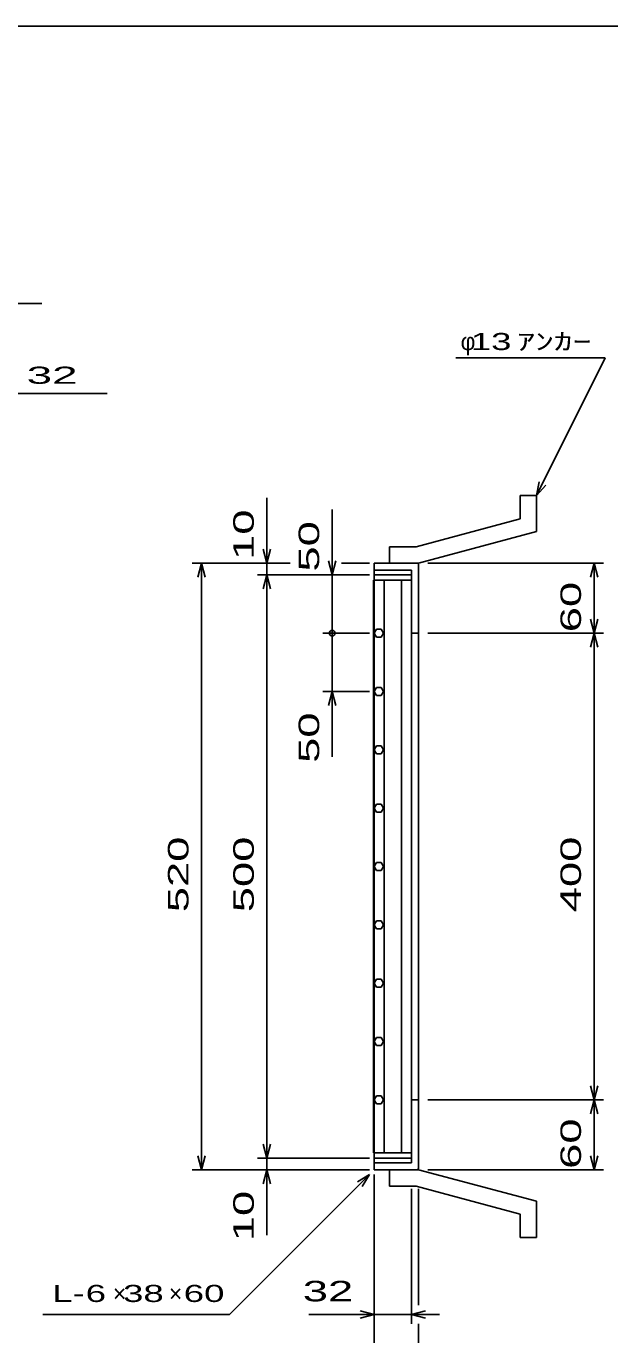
# Model space of a CAD drawing. Units: millimetres, scale not verified. Extents: x -1456 to 1385, y -1026 to 843.
# Drawn here: x -415 to 85, y -279 to 843 of the extents above; entities that cross this region are included whole.
import ezdxf
from ezdxf.enums import TextEntityAlignment as Align

# ---------------------------------------------------------------- set-up
doc = ezdxf.new("R2010")
doc.units = ezdxf.units.MM
doc.header["$LTSCALE"] = 8
for name, color, linetype, lineweight in [('0_2', 150, 'Continuous', 25), ('16', 3, 'Continuous', 25), ('19', 6, 'Continuous', 25), ('22', 4, 'Continuous', 25)]:
    doc.layers.add(name, color=color, linetype=linetype, lineweight=lineweight)
doc.styles.add('ベクトル', font='')
doc.styles.get('ベクトル').set_extended_font_data('ベクトル')

msp = doc.modelspace()

# ---------------------------------------------------------------- linework, layer by layer
at = {"layer": '0_2'}
msp.add_line((-1383.2, 842.8), (1384.8, 842.8), dxfattribs=at)
at = {"layer": '16'}
for p, q in [((-85, 372.5), (-117, 372.5)), ((-117, 372.5), (-117, 368)), ((-85, 368), (-85, 372.5)), ((-117.7, -123), (-117.7, 368)), ((-117.7, 368), (-117, 368)), ((-117, 368), (-85, 368)), ((-117, 368), (-117, -123)), ((-85, 368), (-117, 368)), ((-108.5, 368), (-108.5, -123)), ((-93.5, -123), (-93.5, 368)), ((-85, -123), (-85, 368)), ((-115.024, 325.95), (-117, 322.472)), ((-111.024, 325.978), (-115.024, 325.95)), ((-109, 322.5), (-111.024, 325.978)), ((-117, 322.472), (-114.976, 319.022)), ((-114.976, 319.022), (-110.976, 319.05)), ((-110.976, 319.05), (-109, 322.528)), ((-115.024, 275.95), (-117, 272.472)), ((-117, 272.472), (-114.976, 269.022)), ((-111.024, 275.978), (-115.024, 275.95)), ((-109, 272.5), (-111.024, 275.978)), ((-110.976, 269.05), (-109, 272.528)), ((-114.976, 269.022), (-110.976, 269.05)), ((-115.024, 225.95), (-117, 222.472)), ((-111.024, 225.978), (-115.024, 225.95)), ((-109, 222.5), (-111.024, 225.978)), ((-117, 222.472), (-114.976, 219.022)), ((-114.976, 219.022), (-110.976, 219.05)), ((-110.976, 219.05), (-109, 222.528)), ((-115.024, 175.95), (-117, 172.472)), ((-117, 172.472), (-114.976, 169.022)), ((-111.024, 175.978), (-115.024, 175.95)), ((-114.976, 169.022), (-110.976, 169.05)), ((-109, 172.5), (-111.024, 175.978)), ((-110.976, 169.05), (-109, 172.528)), ((-115.024, 125.95), (-117, 122.472)), ((-111.024, 125.978), (-115.024, 125.95)), ((-109, 122.5), (-111.024, 125.978)), ((-117, 122.472), (-114.976, 119.022)), ((-114.976, 119.022), (-110.976, 119.05)), ((-110.976, 119.05), (-109, 122.528)), ((-115.024, 75.95), (-117, 72.472)), ((-117, 72.472), (-114.976, 69.022)), ((-111.024, 75.978), (-115.024, 75.95)), ((-114.976, 69.022), (-110.976, 69.05)), ((-109, 72.5), (-111.024, 75.978)), ((-110.976, 69.05), (-109, 72.528)), ((-115.024, 25.95), (-117, 22.472)), ((-117, 22.472), (-114.976, 19.022)), ((-111.024, 25.978), (-115.024, 25.95)), ((-109, 22.5), (-111.024, 25.978)), ((-110.976, 19.05), (-109, 22.528)), ((-114.976, 19.022), (-110.976, 19.05)), ((-115.024, -24.05), (-117, -27.528)), ((-117, -27.528), (-114.976, -30.978)), ((-111.024, -24.022), (-115.024, -24.05)), ((-114.976, -30.978), (-110.976, -30.95)), ((-109, -27.5), (-111.024, -24.022)), ((-110.976, -30.95), (-109, -27.472)), ((-115.024, -74.05), (-117, -77.528)), ((-117, -77.528), (-114.976, -80.978)), ((-111.024, -74.022), (-115.024, -74.05)), ((-109, -77.5), (-111.024, -74.022)), ((-110.976, -80.95), (-109, -77.472)), ((-114.976, -80.978), (-110.976, -80.95)), ((-117, -123), (-117.7, -123)), ((-117, -123), (-85, -123)), ((-117, -127.5), (-117, -123)), ((-117, -123), (-85, -123)), ((-85, -123), (-85, -127.5)), ((-85, -127.5), (-117, -127.5))]:
    msp.add_line(p, q, dxfattribs=at)
at = {"layer": '19'}
for p, q in [((8, 440.5), (22, 440.5)), ((8, 420.5), (8, 440.5)), ((22, 409.5), (22, 440.5)), ((8, 420.5), (-81, 396.5)), ((-79, 382.5), (22, 409.5)), ((-104, 396.5), (-81, 396.5)), ((-104, 382.5), (-104, 396.5)), ((-117, 372.5), (-117, 382.5)), ((-117, 382.5), (-80, 382.5)), ((-104, 382.5), (-79, 382.5)), ((-80, 382.5), (-79, 381.5)), ((-79, 381.5), (-79, -136.5)), ((-85, 376.5), (-117, 376.5)), ((-85, -131.5), (-85, 376.5)), ((-79, 322.5), (-85, 322.5)), ((-79, -77.5), (-85, -77.5)), ((-117, -137.5), (-117, -127.5)), ((-117, -131.5), (-85, -131.5)), ((-80, -137.5), (-117, -137.5)), ((-104, -137.5), (-79, -137.5)), ((-104, -151.5), (-104, -137.5)), ((-79, -136.5), (-80, -137.5)), ((22, -164.5), (-79, -137.5)), ((-104, -151.5), (-81, -151.5)), ((8, -175.5), (-81, -151.5)), ((22, -195.5), (22, -164.5)), ((8, -195.5), (8, -175.5)), ((8, -195.5), (22, -195.5))]:
    msp.add_line(p, q, dxfattribs=at)
at = {"layer": '22'}
for p, q in [((-769.75, 605), (-401.75, 605)), ((-47, 558.5), (81, 558.5)), ((22, 440.5), (81, 558.5)), ((-681.75, 528), (-345.75, 528)), ((22, 440.5), (24.4, 452.18)), ((22, 440.5), (30, 449.3)), ((-209, 382.5), (-209, 438.5)), ((-153, 372.5), (-153, 428.5)), ((-209, 382.5), (-212.2, 394.5)), ((-209, 382.5), (-205.8, 394.5)), ((-273, 382.5), (-189, 382.5)), ((-268.2, 370.5), (-265, 382.5)), ((-261.8, 370.5), (-265, 382.5)), ((-265, -137.5), (-265, 382.5)), ((-217, 382.5), (-189, 382.5)), ((-209, 372.5), (-209, 382.5)), ((-153, 372.5), (-156.2, 384.5)), ((-149.8, 384.5), (-153, 372.5)), ((-145, 382.5), (-121, 382.5)), ((-145, 382.5), (-121, 382.5)), ((-71, 382.5), (79.4, 382.5)), ((68.2, 370.5), (71.4, 382.5)), ((74.6, 370.5), (71.4, 382.5)), ((71.4, 322.5), (71.4, 382.5)), ((-217, 372.5), (-121, 372.5)), ((-212.2, 360.5), (-209, 372.5)), ((-205.8, 360.5), (-209, 372.5)), ((-209, -127.5), (-209, 372.5)), ((-121, 372.5), (-161, 372.5)), ((-153, 372.5), (-153, 322.5)), ((71.4, 322.5), (68.2, 334.5)), ((71.4, 322.5), (74.6, 334.5)), ((-161, 322.5), (-121, 322.5)), ((-153, 272.5), (-153, 322.5)), ((-71, 322.5), (79.4, 322.5)), ((68.2, 310.5), (71.4, 322.5)), ((74.6, 310.5), (71.4, 322.5)), ((71.4, -77.5), (71.4, 322.5)), ((-161, 272.5), (-121, 272.5)), ((-156.2, 260.5), (-153, 272.5)), ((-149.8, 260.5), (-153, 272.5)), ((-153, 216.5), (-153, 272.5)), ((71.4, -77.5), (68.2, -65.5)), ((71.4, -77.5), (74.6, -65.5)), ((-71, -77.5), (79.4, -77.5)), ((68.2, -89.5), (71.4, -77.5)), ((74.6, -89.5), (71.4, -77.5)), ((71.4, -137.5), (71.4, -77.5)), ((-209, -127.5), (-212.2, -115.5)), ((-209, -127.5), (-205.8, -115.5)), ((-265, -137.5), (-268.2, -125.5)), ((-265, -137.5), (-261.8, -125.5)), ((-217, -127.5), (-121, -127.5)), ((-209, -137.5), (-209, -127.5)), ((71.4, -137.5), (68.2, -125.5)), ((71.4, -137.5), (74.6, -125.5)), ((-273, -137.5), (-121, -137.5)), ((-241, -261.5), (-121, -141.5)), ((-217, -137.5), (-121, -137.5)), ((-212.2, -149.5), (-209, -137.5)), ((-205.8, -149.5), (-209, -137.5)), ((-209, -193.5), (-209, -137.5)), ((-131.4, -147.9), (-121, -141.5)), ((-127.4, -151.9), (-121, -141.5)), ((-117, -269.5), (-117, -141.5)), ((-117, -325.5), (-117, -141.5)), ((-71, -137.5), (79.4, -137.5)), ((-85, -269.5), (-85, -153.696)), ((-79, -253.5), (-79, -153.696)), ((-401, -261.5), (-241, -261.5)), ((-173, -261.5), (-117, -261.5)), ((-117, -261.5), (-129, -258.3)), ((-129, -264.7), (-117, -261.5)), ((-117, -261.5), (-85, -261.5)), ((-85, -261.5), (-73, -258.3)), ((-73, -264.7), (-85, -261.5)), ((-85, -261.5), (-61, -261.5)), ((-79, -325.5), (-79, -269.5))]:
    msp.add_line(p, q, dxfattribs=at)
msp.add_circle((-153, 322.5), 2.4, dxfattribs=at)

# ---------------------------------------------------------------- texts
at = {"layer": '22', "color": 2, "style": 'ベクトル'}
for s, p in [('φ', (-43, 572.5)), ('×', (-341, -243.5)), ('×', (-293, -243.5))]:
    msp.add_text(s, height=14.66, dxfattribs=at).set_placement(p, align=Align.MIDDLE_LEFT)
for s, height, width, p in [(' 13 ', 14.66, 1.6, (-43, 572.5)), ('ｱﾝｶｰ', 14.66, 1.6, (5, 572.5)), (' 32 ', 14.66, 2, (-425.75, 543.6)), (' 32 ', 17.6, 1.65, (-189, -241.5)), ('L-', 14.66, 1.6, (-393, -243.5)), (' 6 ', 14.66, 1.6, (-373, -243.5)), (' 38 ', 14.66, 1.6, (-341, -243.5)), (' 60 ', 14.66, 1.6, (-289, -243.5))]:
    msp.add_text(s, height=height, dxfattribs=dict(at, width=width)).set_placement(p, align=Align.MIDDLE_LEFT)
at = {"layer": '22', "color": 2, "style": 'ベクトル', "width": 1.65}
for s, p in [(' 10 ', (-229, 374.5)), (' 50 ', (-173, 364.5)), (' 60 ', (51.4, 312.5)), (' 50 ', (-173, 200.5)), (' 520 ', (-285, 72.5)), (' 500 ', (-229, 72.5)), (' 400 ', (51.4, 72.5)), (' 60 ', (51.4, -147.5)), (' 10 ', (-229, -209.5))]:
    msp.add_text(s, height=17.6, rotation=90, dxfattribs=at).set_placement(p, align=Align.MIDDLE_LEFT)

doc.saveas('drawing.dxf')
